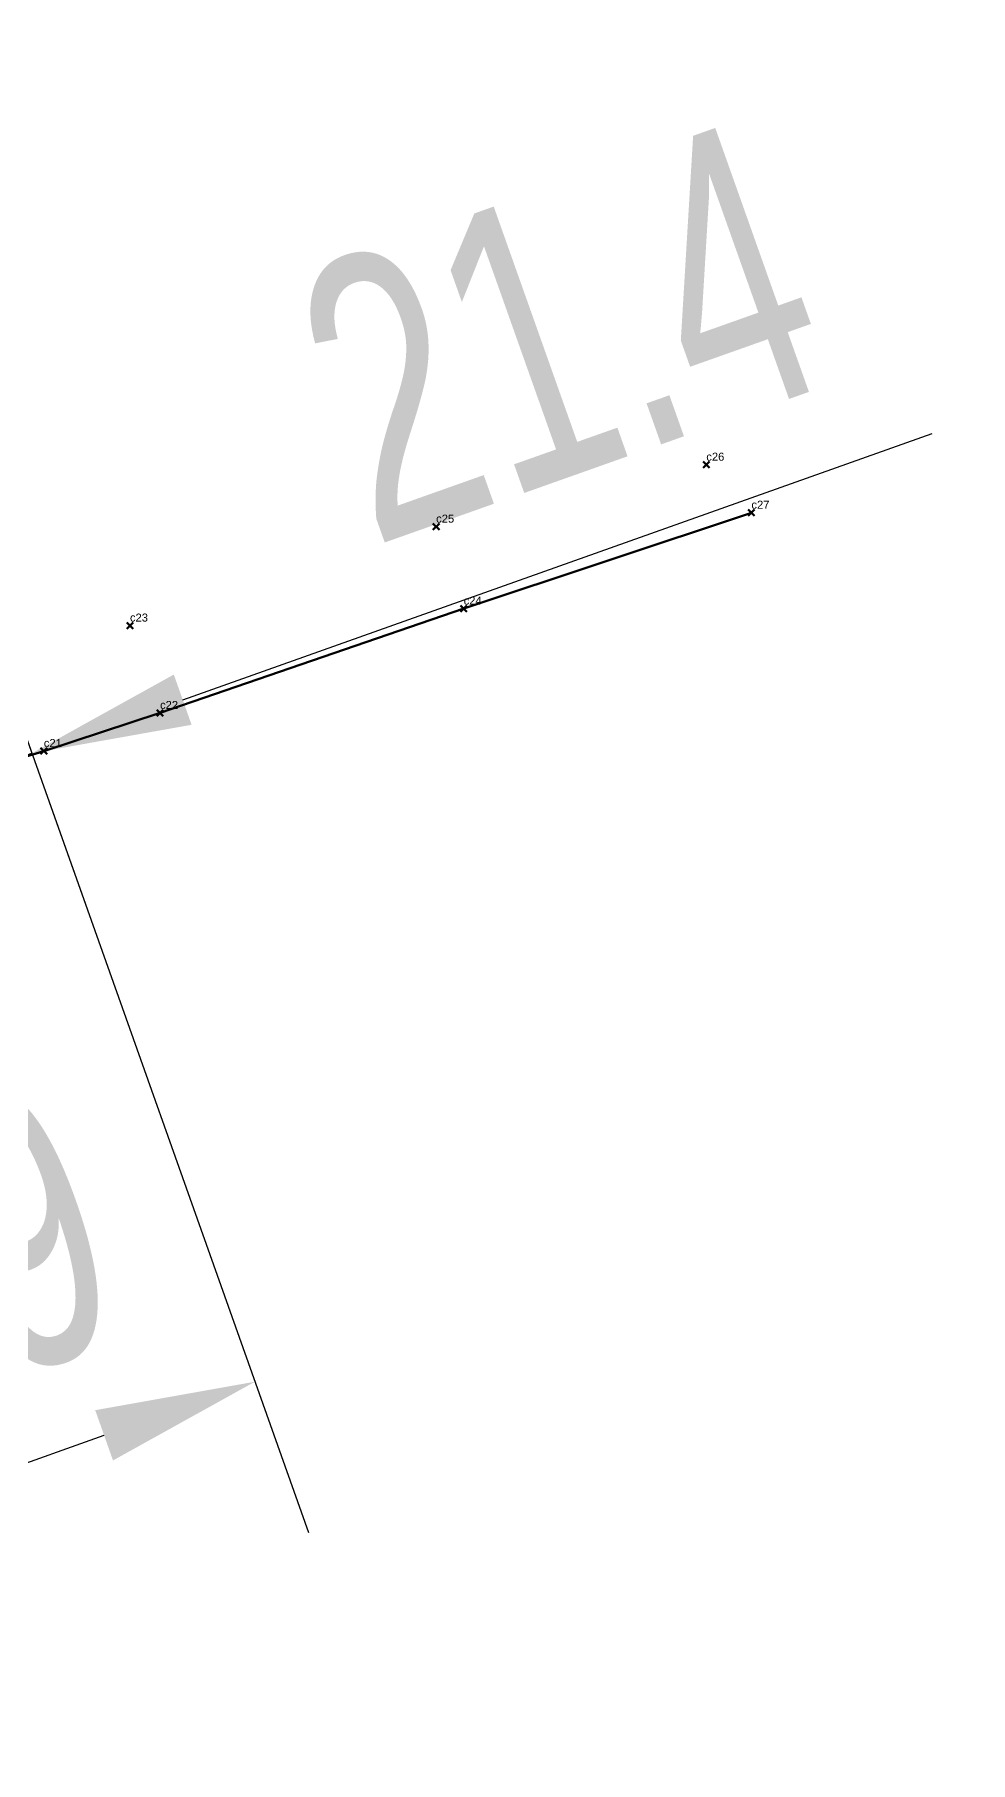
# Model space of a CAD drawing. Header units: millimetres. Extents: x 604208 to 604382, y 1312619 to 1312782.
# Drawn here: x 604323.4 to 604381.9, y 1312619 to 1312727 of the extents above; entities that cross this region are included whole.
import ezdxf

# ---------------------------------------------------------------- set-up
doc = ezdxf.new("R2010")
doc.units = ezdxf.units.MM
doc.header["$PDMODE"] = 3
doc.header["$PDSIZE"] = 0.2
doc.linetypes.add('PHANTOM', pattern=[63.5, 31.75, -6.35, 6.35, -6.35, 6.35, -6.35])
doc.layers.get('0').update_dxf_attribs({"color": 1, "linetype": 'CONTINUOUS', "lineweight": 100})
doc.layers.get('Defpoints').update_dxf_attribs({"linetype": 'CONTINUOUS'})
doc.layers.add('Point', color=5, linetype='CONTINUOUS', lineweight=100)
doc.layers.add('Point_Name', color=1, linetype='CONTINUOUS', lineweight=100)
doc.styles.get("Standard").update_dxf_attribs({"font": 'arial.ttf', "width": 0.65})
doc.dimstyles.new('ISO-25', dxfattribs={"dimtxt": 2.5, "dimasz": 2.5, "dimexe": 1.25, "dimexo": 0.625, "dimtad": 1, "dimtxsty": 'Standard', "dimcen": 2.5, "dimadec": 0, "dimazin": 0, "dimtfac": 1, "dimtmove": 0, "dimatfit": 3, "dimfxl": 1, "dimarcsym": 0})

# ---------------------------------------------------------------- blocks, each defined once
blk = doc.blocks.new('*D8')
at = {"color": 6, "lineweight": -2, "transparency": 16777216}
for p, q in [((604332.68, 1312685.42), (604379.51, 1312702.04)), ((604321.94, 1312685.78), (604326.6, 1312672.65)), ((604303.11, 1312674.92), (604323.25, 1312682.07)), ((604301.79, 1312678.63), (604306.45, 1312665.5)), ((604293.68, 1312671.58), (604284.26, 1312668.23))]:
    blk.add_line(p, q, dxfattribs=at)
at = {"color": 6, "transparency": 16777216}
for points in [[(604332.12, 1312686.99), (604333.23, 1312683.85), (604323.25, 1312682.07)], [(604293.13, 1312673.15), (604294.24, 1312670.01), (604303.11, 1312674.92)]]:
    blk.add_solid(points, dxfattribs=at)
at = {"layer": 'Defpoints', "color": 0, "transparency": 16777216}
for p in [(604321.9, 1312685.88, 319.72), (604323.25, 1312682.07), (604301.76, 1312678.73, 320.17)]:
    blk.add_point(p, dxfattribs=at)
at = {"color": 3, "transparency": 16777216, "insert": (604356.19, 1312708.39), "char_height": 17.5, "attachment_point": 5, "rotation": 19.542}
blk.add_mtext('21.4', dxfattribs=at)
blk = doc.blocks.new('*D12')
at = {"color": 6, "lineweight": -2, "transparency": 16777216}
for p, q in [((604321.94, 1312685.78), (604340.53, 1312633.38)), ((604281.48, 1312671.42), (604300.07, 1312619.02)), ((604306.15, 1312631.79), (604327.77, 1312639.46))]:
    blk.add_line(p, q, dxfattribs=at)
at = {"color": 6, "transparency": 16777216}
for points in [[(604327.21, 1312641.03), (604328.32, 1312637.89), (604337.19, 1312642.81)], [(604305.6, 1312633.36), (604306.71, 1312630.22), (604296.73, 1312628.45)]]:
    blk.add_solid(points, dxfattribs=at)
at = {"layer": 'Defpoints', "color": 0, "transparency": 16777216}
for p in [(604321.9, 1312685.88, 319.72), (604281.44, 1312671.52, 320.17), (604337.19, 1312642.81)]:
    blk.add_point(p, dxfattribs=at)
at = {"color": 3, "transparency": 16777216, "insert": (604312.3, 1312648.76), "char_height": 17.5, "attachment_point": 5, "rotation": 19.542}
blk.add_mtext('42.9', dxfattribs=at)

msp = doc.modelspace()

# ---------------------------------------------------------------- linework, layer by layer
at = {"color": 7, "linetype": 'PHANTOM', "elevation": 322.09}
msp.add_lwpolyline([(604368.21, 1312697.1), (604350.23, 1312691.11), (604331.26, 1312684.59), (604324, 1312682.21), (604282.72, 1312669.55)], dxfattribs=at)
at = {"layer": 'Point', "color": 7}
for p in [(604365.39, 1312700.1, 321.7), (604368.21, 1312697.1, 322.09), (604348.51, 1312696.23, 320.74), (604350.23, 1312691.11, 320.73), (604329.38, 1312690.05, 320.16), (604331.26, 1312684.59, 320.92), (604324, 1312682.21, 319.73)]:
    msp.add_point(p, dxfattribs=at)

# ---------------------------------------------------------------- texts
at = {"layer": 'Point_Name', "color": 7}
for s, p in [('c26', (604365.39, 1312700.35)), ('c25', (604348.51, 1312696.48)), ('c27', (604368.21, 1312697.35)), ('c24', (604350.23, 1312691.36)), ('c23', (604329.38, 1312690.3)), ('c22', (604331.26, 1312684.84)), ('c21', (604324, 1312682.46))]:
    msp.add_text(s, height=0.5, dxfattribs=at).set_placement(p)

# ---------------------------------------------------------------- dimensions: what is measured, and where the dimension line sits
at = {"color": 7}
dim = msp.add_aligned_dim(p1=(604301.76, 1312678.73, 320.17), p2=(604321.9, 1312685.88, 319.72), distance=-4.04, dimstyle='ISO-25', override={"dimscale": 0.05, "dimtxt": 350, "dimasz": 200, "dimexe": 200, "dimexo": 2, "dimgap": 100, "dimdec": 1, "dimzin": 0, "dimdsep": 46, "dimclrd": 6, "dimclre": 6, "dimclrt": 3, "dimtdec": 1}, dxfattribs=at)
dim.commit()
dim.dimension.update_dxf_attribs({"geometry": '*D8', "text_midpoint": (604356.19, 1312708.39)})
at = {"color": 2}
dim = msp.add_aligned_dim(p1=(604281.44, 1312671.52, 320.17), p2=(604321.9, 1312685.88, 319.72), distance=-45.7, dimstyle='ISO-25', override={"dimscale": 0.05, "dimtxt": 350, "dimasz": 200, "dimexe": 200, "dimexo": 2, "dimgap": 100, "dimdec": 1, "dimzin": 0, "dimdsep": 46, "dimclrd": 6, "dimclre": 6, "dimclrt": 3, "dimtdec": 1}, dxfattribs=at)
dim.commit()
dim.dimension.update_dxf_attribs({"geometry": '*D12', "text_midpoint": (604312.3, 1312648.76)})

doc.saveas('drawing.dxf')
